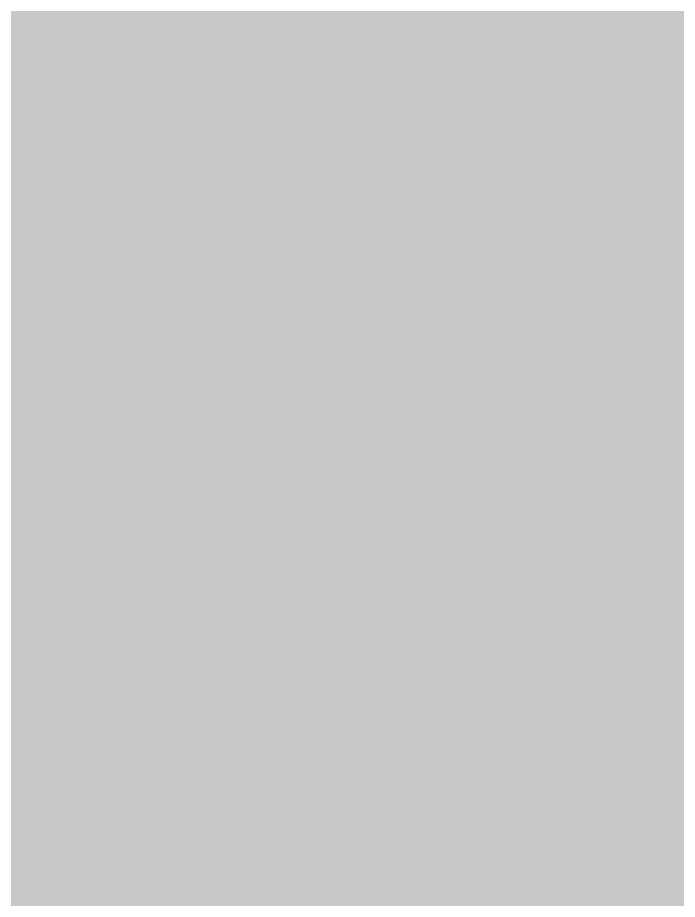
# Model space of a CAD drawing. Header units: millimetres. Extents: x 85 to 447, y 59 to 294.
# Drawn here: x 128.35728 to 128.36175, y 70.11985 to 70.12582 of the extents above; entities that cross this region are included whole.
import ezdxf

# ---------------------------------------------------------------- set-up
doc = ezdxf.new("R2010")
doc.units = ezdxf.units.MM
doc.layers.add('BG', color=7, linetype='Continuous')

msp = doc.modelspace()

# ---------------------------------------------------------------- hatches: boundary and pattern name
at = {"layer": 'BG', "true_color": 0x5e416d}
msp.add_hatch(color=197, dxfattribs=at).paths.add_polyline_path([(85.3680131, 58.7338736), (245.367911, 58.7338736), (245.367911, 278.7338645), (85.3680131, 278.7338645)])
at = {"layer": 'BG', "true_color": 0xf6c315}
msp.add_hatch(color=40, dxfattribs=at).paths.add_polyline_path([(128.5055523, 70.1222245), (128.5055523, 70.1448729), (128.4997668, 70.1448729), (128.4398298, 70.1448729), (128.4398298, 70.200894), (128.4398298, 70.2630887), (128.4853029, 70.2630887), (128.4997668, 70.2463318), (128.4997668, 70.305034), (128.4853029, 70.2891237), (128.4398298, 70.2891237), (128.4398298, 70.3306456), (128.4587034, 70.3438748), (128.3943921, 70.3438748), (128.4121015, 70.3306456), (128.4121015, 70.2891237), (128.3666637, 70.2891237), (128.3518823, 70.305034), (128.3518823, 70.2463318), (128.3666637, 70.2630887), (128.4121015, 70.2630887), (128.4121015, 70.200894), (128.4121015, 70.1448729), (128.3524468, 70.1448729), (128.3466612, 70.1448729), (128.3466612, 70.1222245), (128.3530112, 70.1222245), (128.4992023, 70.1222245)])
at = {"layer": 'BG', "true_color": 0xfce102}
msp.add_hatch(color=2, dxfattribs=at).paths.add_polyline_path([(128.4042149, 70.0695372), (128.4044744, 70.0695004), (128.4047242, 70.0694608), (128.4049648, 70.0694184), (128.4051968, 70.0693732), (128.4054206, 70.0693253), (128.405637, 70.0692748), (128.4058464, 70.0692217), (128.4060493, 70.0691661), (128.4062464, 70.0691081), (128.4064381, 70.0690476), (128.406625, 70.0689849), (128.4068078, 70.0689198), (128.4069868, 70.0688526), (128.4071628, 70.0687832), (128.4073361, 70.0687117), (128.4075074, 70.0686383), (128.4076773, 70.0685628), (128.4078463, 70.0684855), (128.4080148, 70.0684063), (128.4081836, 70.0683253), (128.4083531, 70.0682427), (128.4085239, 70.0681583), (128.4086965, 70.0680724), (128.4088715, 70.067985), (128.4096659, 70.0678248), (128.4104365, 70.0676291), (128.4111859, 70.0674016), (128.4119165, 70.0671461), (128.4126307, 70.0668664), (128.4133309, 70.0665661), (128.4140194, 70.0662492), (128.4146989, 70.0659193), (128.4153716, 70.0655801), (128.41604, 70.0652356), (128.4167065, 70.0648894), (128.4173735, 70.0645454), (128.4180434, 70.0642072), (128.4187187, 70.0638787), (128.4194018, 70.0635635), (128.4200951, 70.0632656), (128.420801, 70.0629886), (128.4215219, 70.0627363), (128.4222603, 70.0625125), (128.4230186, 70.0623209), (128.4237991, 70.0621654), (128.4246044, 70.0620496), (128.4254368, 70.0619774), (128.4262987, 70.0619525), (128.4270506, 70.0619774), (128.4277901, 70.0620498), (128.4285183, 70.0621659), (128.4292366, 70.0623222), (128.429946, 70.062515), (128.4306478, 70.0627407), (128.4313432, 70.0629956), (128.4320333, 70.063276), (128.4327194, 70.0635784), (128.4334027, 70.0638991), (128.4340843, 70.0642344), (128.4347654, 70.0645807), (128.4354473, 70.0649343), (128.4361311, 70.0652916), (128.436818, 70.065649), (128.4375092, 70.0660029), (128.438206, 70.0663495), (128.4389094, 70.0666852), (128.4396208, 70.0670064), (128.4403413, 70.0673095), (128.441072, 70.0675907), (128.4418142, 70.0678465), (128.4425691, 70.0680732), (128.4433379, 70.0682672), (128.443479, 70.0683208), (128.4436203, 70.0683757), (128.4437618, 70.0684317), (128.4439037, 70.0684886), (128.444046, 70.0685463), (128.444189, 70.0686045), (128.4443327, 70.0686631), (128.4444773, 70.0687219), (128.4446228, 70.0687806), (128.4447694, 70.0688392), (128.4449173, 70.0688974), (128.4450665, 70.0689551), (128.4452172, 70.069012), (128.4453695, 70.069068), (128.4455235, 70.0691229), (128.4456793, 70.0691766), (128.4458371, 70.0692287), (128.445997, 70.0692792), (128.4461591, 70.0693279), (128.4463235, 70.0693745), (128.4464903, 70.0694189), (128.4466597, 70.069461), (128.4468319, 70.0695005), (128.4470068, 70.0695372), (128.4476728, 70.0697172), (128.4483386, 70.0699042), (128.4490037, 70.070098), (128.4496677, 70.0702981), (128.4503299, 70.0705043), (128.4509899, 70.0707162), (128.4516471, 70.0709336), (128.4523011, 70.071156), (128.4529512, 70.0713833), (128.4535971, 70.071615), (128.4542381, 70.0718508), (128.4548737, 70.0720904), (128.4555035, 70.0723335), (128.4561269, 70.0725798), (128.4567433, 70.072829), (128.4573523, 70.0730806), (128.4579534, 70.0733345), (128.4585459, 70.0735903), (128.4591295, 70.0738476), (128.4597035, 70.0741061), (128.4602675, 70.0743656), (128.4608209, 70.0746257), (128.4613633, 70.074886), (128.461894, 70.0751464), (128.4629823, 70.0757038), (128.4640597, 70.0762489), (128.4651262, 70.0767839), (128.4661816, 70.0773112), (128.4672257, 70.077833), (128.4682584, 70.0783517), (128.4692795, 70.0788695), (128.4702888, 70.0793888), (128.4712863, 70.079912), (128.4722718, 70.0804412), (128.473245, 70.0809788), (128.474206, 70.0815272), (128.4751544, 70.0820886), (128.4760902, 70.0826654), (128.4770132, 70.0832599), (128.4779232, 70.0838743), (128.4788201, 70.0845111), (128.4797038, 70.0851724), (128.480574, 70.0858607), (128.4814307, 70.0865781), (128.4822737, 70.0873272), (128.4831028, 70.0881101), (128.4839179, 70.0889291), (128.4847187, 70.0897866), (128.4856833, 70.0909446), (128.4866109, 70.092125), (128.4875023, 70.0933272), (128.4883584, 70.0945503), (128.48918, 70.0957937), (128.489968, 70.0970566), (128.4907231, 70.0983384), (128.4914463, 70.0996383), (128.4921384, 70.1009556), (128.4928003, 70.1022895), (128.4934327, 70.1036394), (128.4940365, 70.1050046), (128.4946126, 70.1063842), (128.4951617, 70.1077777), (128.4956848, 70.1091842), (128.4961827, 70.1106031), (128.4966562, 70.1120337), (128.4971062, 70.1134751), (128.4975335, 70.1149267), (128.4979389, 70.1163879), (128.4983234, 70.1178578), (128.4986876, 70.1193357), (128.4990326, 70.1208209), (128.499359, 70.1223127), (128.3529915, 70.1223127), (128.3532666, 70.1206798), (128.3535639, 70.1190538), (128.3538847, 70.1174356), (128.3542307, 70.1158262), (128.3546033, 70.1142266), (128.355004, 70.1126378), (128.3554344, 70.1110608), (128.3558961, 70.1094965), (128.3563904, 70.1079459), (128.3569189, 70.10641), (128.3574832, 70.1048898), (128.3580847, 70.1033862), (128.3587251, 70.1019003), (128.3594056, 70.100433), (128.360128, 70.0989853), (128.3608937, 70.0975582), (128.3617043, 70.0961526), (128.3625612, 70.0947696), (128.3634659, 70.0934101), (128.3644201, 70.0920751), (128.3654251, 70.0907656), (128.3664825, 70.0894825), (128.3675939, 70.0882269), (128.3687607, 70.0869997), (128.3696704, 70.0860915), (128.3706082, 70.0852346), (128.3715731, 70.0844259), (128.3725637, 70.0836622), (128.3735788, 70.0829405), (128.3746173, 70.0822576), (128.375678, 70.0816104), (128.3767596, 70.0809959), (128.3778609, 70.0804109), (128.3789807, 70.0798524), (128.3801179, 70.0793171), (128.3812711, 70.078802), (128.3824392, 70.078304), (128.3836209, 70.07782), (128.3848152, 70.0773469), (128.3860207, 70.0768815), (128.3872362, 70.0764208), (128.3884606, 70.0759616), (128.3896926, 70.0755009), (128.390931, 70.0750355), (128.3921746, 70.0745623), (128.3934222, 70.0740782), (128.3946726, 70.0735801), (128.3959246, 70.073065), (128.3963062, 70.0729548), (128.3966839, 70.0728366), (128.3970578, 70.0727108), (128.397428, 70.0725783), (128.3977945, 70.0724396), (128.3981575, 70.0722955), (128.3985172, 70.0721466), (128.3988735, 70.0719936), (128.3992267, 70.0718371), (128.3995768, 70.0716779), (128.3999239, 70.0715167), (128.4002682, 70.071354), (128.4006096, 70.0711906), (128.4009485, 70.0710271), (128.4012848, 70.0708642), (128.4016187, 70.0707027), (128.4019502, 70.070543), (128.4022795, 70.0703861), (128.4026067, 70.0702324), (128.402932, 70.0700827), (128.4032553, 70.0699376), (128.4035768, 70.0697979), (128.4038966, 70.0696642)])

doc.saveas('drawing.dxf')
